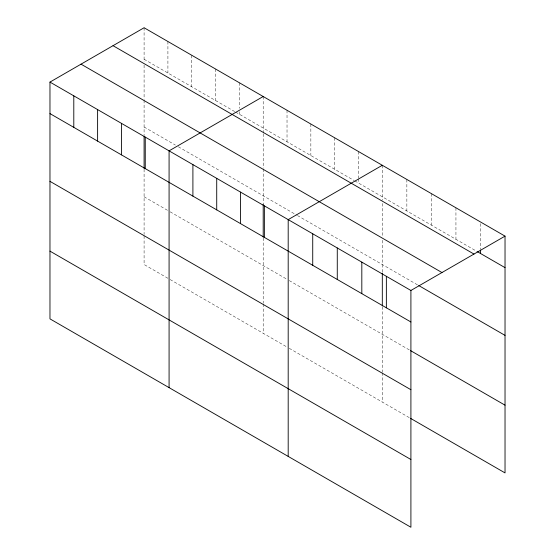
<?xml version="1.0" encoding="UTF-8"?>
<svg xmlns="http://www.w3.org/2000/svg" width="555" height="555" viewBox="0 0 555 555"><rect width="100%" height="100%" fill="white"/><g stroke="black" fill="none" stroke-linecap="round" stroke-linejoin="round"><path stroke-width="0.42" stroke-dasharray="2.77 2.08" d="M144.092 59.26L234.918 111.694M235.66 112.124L354.021 180.458M354.77 180.888L476.766 251.325M144.092 126.998L175.359 145.049M178.335 146.77L296.703 215.104M297.445 215.534L418.012 285.145M144.092 196.789L167.915 210.539M170.149 211.83L287.025 279.304M289.259 280.594L409.833 350.205M167.915 278.277L144.092 264.527L144.092 235.258M170.149 279.567L287.025 347.041M289.259 348.332L409.833 417.943M480.484 223.665L480.484 249.216M455.939 207.792L455.939 239.302M431.401 193.626L431.401 225.136M406.857 179.452L406.857 210.962M382.312 165.286L382.312 200.14M382.312 203.484L382.312 236.936M382.312 240.28L382.312 272.283M382.312 306.749L382.312 371.954M382.312 372.787L382.312 402.056M358.488 151.529L358.488 177.933M358.488 178.779L358.488 183.039M334.665 137.779L334.665 169.289M310.849 124.022L310.849 155.532M287.025 110.272L287.025 141.782M263.202 96.514L263.202 133.047M263.202 133.88L263.202 168.165M263.202 169.004L263.202 204.379M263.202 237.984L263.202 303.183M263.202 304.022L263.202 333.291M239.378 82.764L239.378 108.315M239.378 111.721L239.378 114.274M215.562 69.007L215.562 100.517M191.739 55.257L191.739 86.767M167.915 41.5L167.915 73.01M144.092 27.75L144.092 61.772M144.092 65.115L144.092 99.4M144.092 100.24L144.092 135.614M144.092 169.213L144.092 234.418"/><path stroke-width="0.83" d="M49.971 82.091L410.908 290.473L410.908 527.25L49.971 318.868L49.971 82.091L144.092 27.75L505.029 236.132L505.029 472.909L410.575 418.373M263.202 96.514L169.081 150.856L169.081 387.633M382.312 165.286L288.191 219.627L288.191 456.397M410.908 290.473L505.029 236.132M477.508 251.755L505.029 267.642M113.033 45.683L473.97 254.065M81.03 64.158L441.967 272.547M418.754 285.568L505.029 335.38M49.971 113.602L410.908 321.983M410.575 350.635L505.029 405.171M49.971 181.339L410.908 389.721M49.971 251.131L410.908 459.512M480.484 250.069L480.484 253.475M386.363 276.307L386.363 307.817M382.312 273.143L382.312 305.888M361.818 262.133L361.818 293.644M337.274 247.967L337.274 279.477M312.729 233.794L312.729 265.304M264.367 205.87L264.367 237.38M263.202 204.379L263.202 237.124M240.544 192.12L240.544 223.63M216.721 178.363L216.721 209.873M192.904 164.613L192.904 196.123M145.257 137.106L145.257 168.616M144.092 136.475L144.092 168.352M121.434 123.349L121.434 154.859M97.611 109.599L97.611 141.109M73.794 95.849L73.794 127.352"/></g></svg>
